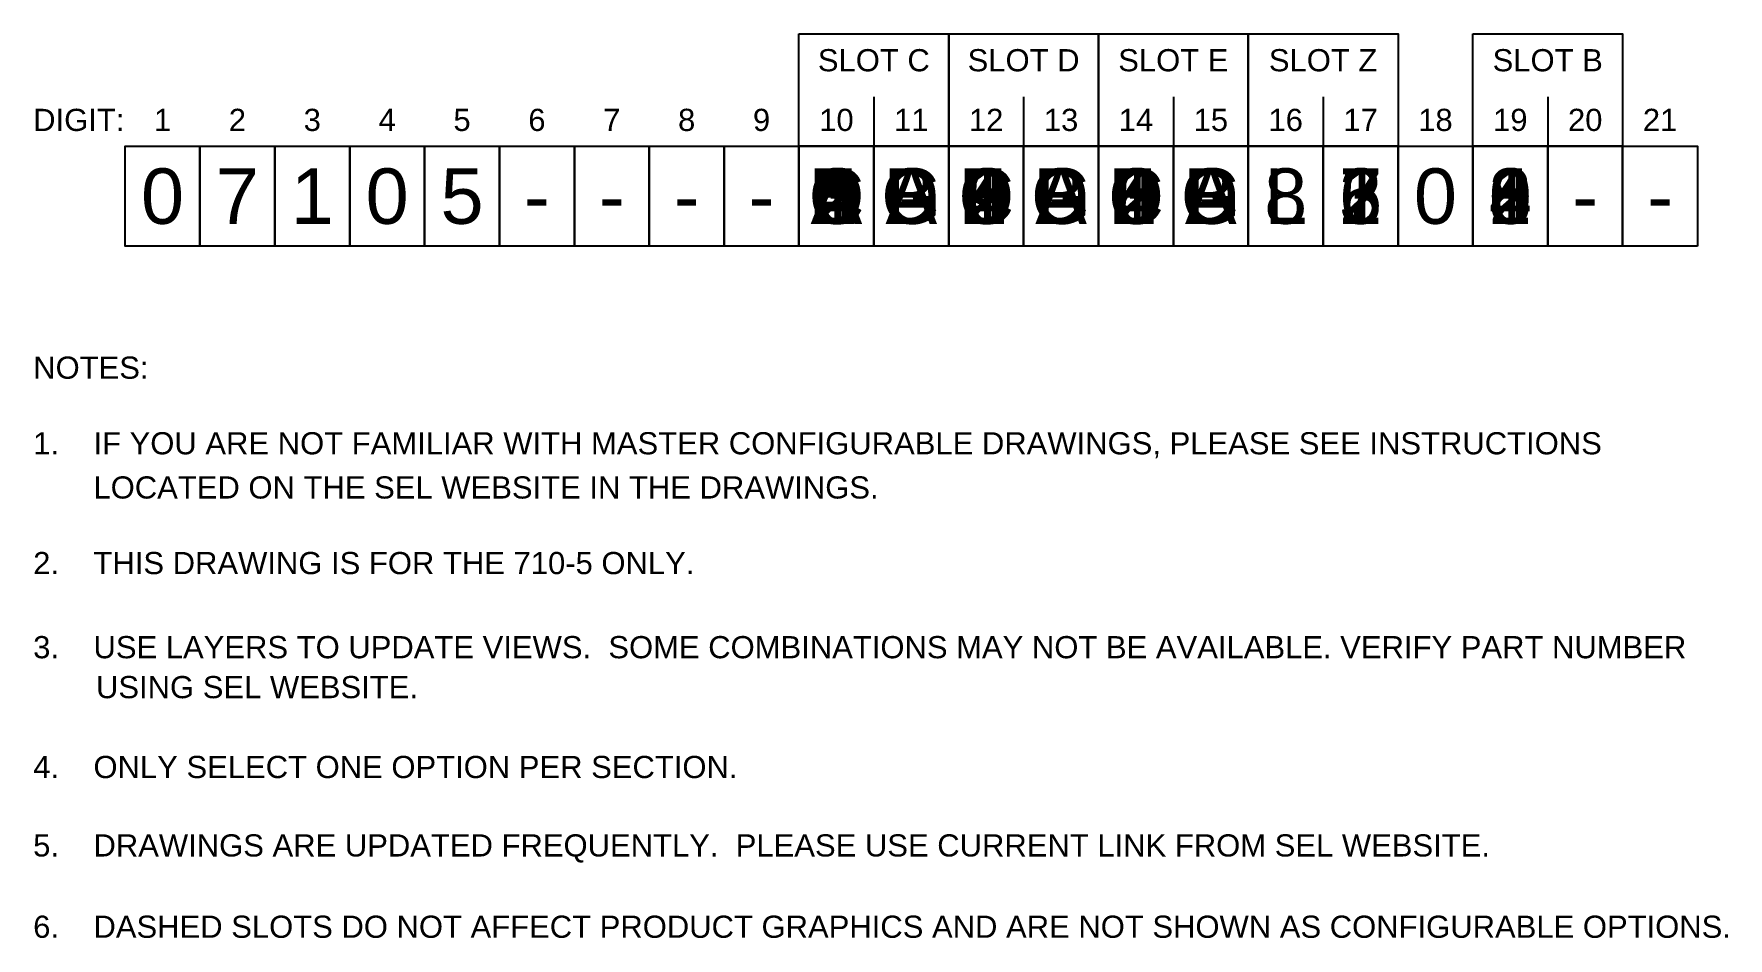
# Model space of a CAD drawing. Extents: x 0.3 to 23.7, y 0.2 to 17.8.
# Drawn here: x 0.25 to 9.8, y 12.66 to 17.75 of the extents above; entities that cross this region are included whole.
import ezdxf
from ezdxf.enums import TextEntityAlignment as Align

# ---------------------------------------------------------------- set-up
doc = ezdxf.new("R2010")
doc.units = 0
doc.header["$MEASUREMENT"] = 0
for name, color, linetype in [('1_00______COMBINED_SLOT_B_', 7, 'CONTINUOUS'), ('1_01__0-__NONE__EIA-232', 7, 'CONTINUOUS'), ('1_02__1-__NONE__EIA-485', 7, 'CONTINUOUS'), ('1_03__2-___1__10-100BASE-T', 7, 'CONTINUOUS'), ('1_04__3-___1__10-100BASE-T', 7, 'CONTINUOUS'), ('1_05__4-___1__100BASE-FX_M', 7, 'CONTINUOUS'), ('1_06__6-___2__10-100BASE-T', 7, 'CONTINUOUS'), ('1_07__8-___2__100BASE-FX_M', 7, 'CONTINUOUS'), ('2_00______SLOT_C_', 7, 'CONTINUOUS'), ('2_01__0-__EMPTY', 7, 'CONTINUOUS'), ('2_02__A-__SERIAL_COMMUNICA', 7, 'CONTINUOUS'), ('2_03__B-___3__DI___4__DO__', 7, 'CONTINUOUS'), ('2_04__1-___4__DI___4__DO_E', 7, 'CONTINUOUS'), ('2_05__C-___4__DI___4__DO_F', 7, 'CONTINUOUS'), ('2_06__D-___4__DI___3__DO_E', 7, 'CONTINUOUS'), ('2_07__2A___8__DO__ELECTROM', 7, 'CONTINUOUS'), ('2_08__2B___8__DO__ELECTROM', 7, 'CONTINUOUS'), ('2_09__2C___8__DO_ELECTROME', 7, 'CONTINUOUS'), ('2_10__2D___8__DO_ELECTROME', 7, 'CONTINUOUS'), ('2_11__2G___8__DO_ELECTROME', 7, 'CONTINUOUS'), ('2_12__3-___8__DI', 7, 'CONTINUOUS'), ('2_13__4-___14__DI', 7, 'CONTINUOUS'), ('2_14__5-___8__AI___20_MA_O', 7, 'CONTINUOUS'), ('2_15__6-___4__AI___4__AO__', 7, 'CONTINUOUS'), ('3_00______SLOT_D_', 7, 'CONTINUOUS'), ('3_01__0-__EMPTY', 7, 'CONTINUOUS'), ('3_02__B-___3__DI___4__DO__', 7, 'CONTINUOUS'), ('3_03__1-___4__DI___4__DO_E', 7, 'CONTINUOUS'), ('3_04__C-___4__DI___4__DO_F', 7, 'CONTINUOUS'), ('3_05__D-___4__DI___3__DO_E', 7, 'CONTINUOUS'), ('3_06__2A___8__DO__ELECTROM', 7, 'CONTINUOUS'), ('3_07__2B___8__DO__ELECTROM', 7, 'CONTINUOUS'), ('3_08__2C___8__DO_ELECTROME', 7, 'CONTINUOUS'), ('3_09__2D___8__DO_ELECTROME', 7, 'CONTINUOUS'), ('3_10__2G___8__DO_ELECTROME', 7, 'CONTINUOUS'), ('3_11__3-___8__DI', 7, 'CONTINUOUS'), ('3_12__4-___14__DI', 7, 'CONTINUOUS'), ('3_13__5-___8__AI___20_MA_O', 7, 'CONTINUOUS'), ('3_14__6-___4__AI___4__AO__', 7, 'CONTINUOUS'), ('3_15__9-___10__RTD_INPUTS', 7, 'CONTINUOUS'), ('4_00______SLOT_E_', 7, 'CONTINUOUS'), ('4_01__0-__EMPTY', 7, 'CONTINUOUS'), ('4_02__B-___3__DI___4__DO__', 7, 'CONTINUOUS'), ('4_03__1-___4__DI___4__DO_E', 7, 'CONTINUOUS'), ('4_04__C-___4__DI___4__DO_F', 7, 'CONTINUOUS'), ('4_05__D-___4__DI___3__DO_E', 7, 'CONTINUOUS'), ('4_06__2A___8__DO__ELECTROM', 7, 'CONTINUOUS'), ('4_07__2B___8__DO__ELECTROM', 7, 'CONTINUOUS'), ('4_08__2C___8__DO_ELECTROME', 7, 'CONTINUOUS'), ('4_09__2D___8__DO_ELECTROME', 7, 'CONTINUOUS'), ('4_10__2G___8__DO_ELECTROME', 7, 'CONTINUOUS'), ('4_11__3-___8__DI', 7, 'CONTINUOUS'), ('4_12__4-___14__DI', 7, 'CONTINUOUS'), ('4_13__5-___8__AI___20_MA_O', 7, 'CONTINUOUS'), ('4_14__6-___4__AI___4__AO__', 7, 'CONTINUOUS'), ('5_00______SLOT_Z_', 7, 'CONTINUOUS'), ('5_01__81__1_AMP_PHASE__1_A', 7, 'CONTINUOUS'), ('5_02__82__1_AMP_PHASE__5_A', 7, 'CONTINUOUS'), ('5_03__83__1_AMP_PHASE__2_5', 7, 'CONTINUOUS'), ('5_04__85__5_AMP_PHASE__5_A', 7, 'CONTINUOUS'), ('5_05__86__5_AMP_PHASE__1_A', 7, 'CONTINUOUS'), ('5_06__87__5_AMP_PHASE__2_5', 7, 'CONTINUOUS'), ('5_07__L1__1-NEUTRAL_ROGOWS', 7, 'CONTINUOUS'), ('6_00_____DWG', 7, 'CONTINUOUS')]:
    doc.layers.add(name, color=color, linetype=linetype)
doc.styles.add('ARIAL', font='arial.ttf')

msp = doc.modelspace()

# ---------------------------------------------------------------- linework, layer by layer
at = {"layer": '1_00______COMBINED_SLOT_B_'}
msp.add_lwpolyline([(1.1897, 16.5547), (0.7678, 16.5547), (0.7678, 17.1172), (1.1897, 17.1172), (1.1897, 16.5547)], dxfattribs=at)
at = {"layer": '2_00______SLOT_C_'}
msp.add_lwpolyline([(1.1897, 16.5547), (0.7678, 16.5547), (0.7678, 17.1172), (1.1897, 17.1172), (1.1897, 16.5547)], dxfattribs=at)
at = {"layer": '3_00______SLOT_D_'}
msp.add_lwpolyline([(1.1897, 16.5547), (0.7678, 16.5547), (0.7678, 17.1172), (1.1897, 17.1172), (1.1897, 16.5547)], dxfattribs=at)
at = {"layer": '4_00______SLOT_E_'}
msp.add_lwpolyline([(1.1897, 16.5547), (0.7678, 16.5547), (0.7678, 17.1172), (1.1897, 17.1172), (1.1897, 16.5547)], dxfattribs=at)
at = {"layer": '5_00______SLOT_Z_'}
msp.add_lwpolyline([(1.1897, 16.5547), (0.7678, 16.5547), (0.7678, 17.1172), (1.1897, 17.1172), (1.1897, 16.5547)], dxfattribs=at)
at = {"layer": '6_00_____DWG'}
for points in [[(4.5647, 17.75), (5.4085, 17.75), (5.4085, 17.1172), (4.5647, 17.1172)], [(5.4085, 17.75), (6.2522, 17.75), (6.2522, 17.1172), (5.4085, 17.1172)], [(6.2522, 17.75), (7.096, 17.75), (7.096, 17.1172), (6.2522, 17.1172)], [(7.096, 17.75), (7.9397, 17.75), (7.9397, 17.1172), (7.096, 17.1172)], [(8.3616, 17.75), (9.2053, 17.75), (9.2053, 17.1172), (8.3616, 17.1172)]]:
    msp.add_lwpolyline(points, close=True, dxfattribs=at)
for points in [[(4.9866, 17.3949), (4.9866, 17.1172)], [(5.8303, 17.3949), (5.8303, 17.1172)], [(6.6741, 17.3949), (6.6741, 17.1172)], [(7.5178, 17.3949), (7.5178, 17.1172)], [(8.7835, 17.3949), (8.7835, 17.1172)], [(1.1897, 16.5547), (0.7678, 16.5547), (0.7678, 17.1172), (1.1897, 17.1172), (1.1897, 16.5547)], [(1.6116, 16.5547), (1.1897, 16.5547), (1.1897, 17.1172), (1.6116, 17.1172), (1.6116, 16.5547)], [(2.0335, 16.5547), (1.6116, 16.5547), (1.6116, 17.1172), (2.0335, 17.1172), (2.0335, 16.5547)], [(2.4553, 16.5547), (2.0335, 16.5547), (2.0335, 17.1172), (2.4553, 17.1172), (2.4553, 16.5547)], [(2.8772, 16.5547), (2.4553, 16.5547), (2.4553, 17.1172), (2.8772, 17.1172), (2.8772, 16.5547)], [(3.2991, 16.5547), (2.8772, 16.5547), (2.8772, 17.1172), (3.2991, 17.1172), (3.2991, 16.5547)], [(3.721, 16.5547), (3.2991, 16.5547), (3.2991, 17.1172), (3.721, 17.1172), (3.721, 16.5547)], [(4.1428, 16.5547), (3.721, 16.5547), (3.721, 17.1172), (4.1428, 17.1172), (4.1428, 16.5547)], [(4.5647, 16.5547), (4.1428, 16.5547), (4.1428, 17.1172), (4.5647, 17.1172), (4.5647, 16.5547)], [(4.9866, 16.5547), (4.5647, 16.5547), (4.5647, 17.1172), (4.9866, 17.1172), (4.9866, 16.5547)], [(5.4085, 16.5547), (4.9866, 16.5547), (4.9866, 17.1172), (5.4085, 17.1172), (5.4085, 16.5547)], [(5.8303, 16.5547), (5.4085, 16.5547), (5.4085, 17.1172), (5.8303, 17.1172), (5.8303, 16.5547)], [(6.2522, 16.5547), (5.8303, 16.5547), (5.8303, 17.1172), (6.2522, 17.1172), (6.2522, 16.5547)], [(6.6741, 16.5547), (6.2522, 16.5547), (6.2522, 17.1172), (6.6741, 17.1172), (6.6741, 16.5547)], [(7.096, 16.5547), (6.6741, 16.5547), (6.6741, 17.1172), (7.096, 17.1172), (7.096, 16.5547)], [(7.5178, 16.5547), (7.096, 16.5547), (7.096, 17.1172), (7.5178, 17.1172), (7.5178, 16.5547)], [(7.9397, 16.5547), (7.5178, 16.5547), (7.5178, 17.1172), (7.9397, 17.1172), (7.9397, 16.5547)], [(8.3616, 16.5547), (7.9397, 16.5547), (7.9397, 17.1172), (8.3616, 17.1172), (8.3616, 16.5547)], [(8.7835, 16.5547), (8.3616, 16.5547), (8.3616, 17.1172), (8.7835, 17.1172), (8.7835, 16.5547)], [(9.2053, 16.5547), (8.7835, 16.5547), (8.7835, 17.1172), (9.2053, 17.1172), (9.2053, 16.5547)], [(9.6272, 16.5547), (9.2053, 16.5547), (9.2053, 17.1172), (9.6272, 17.1172), (9.6272, 16.5547)]]:
    msp.add_lwpolyline(points, dxfattribs=at)

# ---------------------------------------------------------------- texts
at = {"layer": '1_01__0-__NONE__EIA-232', "style": 'ARIAL'}
msp.add_text('0', height=0.3125, dxfattribs=at).set_placement((8.5725, 16.6797), align=Align.CENTER)
at = {"layer": '1_02__1-__NONE__EIA-485', "style": 'ARIAL'}
msp.add_text('1', height=0.3125, dxfattribs=at).set_placement((8.5725, 16.6797), align=Align.CENTER)
at = {"layer": '1_03__2-___1__10-100BASE-T', "style": 'ARIAL'}
msp.add_text('2', height=0.3125, dxfattribs=at).set_placement((8.5725, 16.6797), align=Align.CENTER)
at = {"layer": '1_04__3-___1__10-100BASE-T', "style": 'ARIAL'}
msp.add_text('3', height=0.3125, dxfattribs=at).set_placement((8.5725, 16.6797), align=Align.CENTER)
at = {"layer": '1_05__4-___1__100BASE-FX_M', "style": 'ARIAL'}
msp.add_text('4', height=0.3125, dxfattribs=at).set_placement((8.5725, 16.6797), align=Align.CENTER)
at = {"layer": '1_06__6-___2__10-100BASE-T', "style": 'ARIAL'}
msp.add_text('6', height=0.3125, dxfattribs=at).set_placement((8.5725, 16.6797), align=Align.CENTER)
at = {"layer": '1_07__8-___2__100BASE-FX_M', "style": 'ARIAL'}
msp.add_text('8', height=0.3125, dxfattribs=at).set_placement((8.5725, 16.6797), align=Align.CENTER)
at = {"layer": '2_01__0-__EMPTY', "style": 'ARIAL'}
for s, p in [('0', (4.7756, 16.6797)), ('-', (5.1975, 16.6797))]:
    msp.add_text(s, height=0.3125, dxfattribs=at).set_placement(p, align=Align.CENTER)
at = {"layer": '2_02__A-__SERIAL_COMMUNICA', "style": 'ARIAL'}
for s, p in [('A', (4.7756, 16.6797)), ('-', (5.1975, 16.6797))]:
    msp.add_text(s, height=0.3125, dxfattribs=at).set_placement(p, align=Align.CENTER)
at = {"layer": '2_03__B-___3__DI___4__DO__', "style": 'ARIAL'}
for s, p in [('B', (4.7756, 16.6797)), ('-', (5.1975, 16.6797))]:
    msp.add_text(s, height=0.3125, dxfattribs=at).set_placement(p, align=Align.CENTER)
at = {"layer": '2_04__1-___4__DI___4__DO_E', "style": 'ARIAL'}
for s, p in [('1', (4.7756, 16.6797)), ('-', (5.1975, 16.6797))]:
    msp.add_text(s, height=0.3125, dxfattribs=at).set_placement(p, align=Align.CENTER)
at = {"layer": '2_05__C-___4__DI___4__DO_F', "style": 'ARIAL'}
for s, p in [('C', (4.7756, 16.6797)), ('-', (5.1975, 16.6797))]:
    msp.add_text(s, height=0.3125, dxfattribs=at).set_placement(p, align=Align.CENTER)
at = {"layer": '2_06__D-___4__DI___3__DO_E', "style": 'ARIAL'}
for s, p in [('D', (4.7756, 16.6797)), ('-', (5.1975, 16.6797))]:
    msp.add_text(s, height=0.3125, dxfattribs=at).set_placement(p, align=Align.CENTER)
at = {"layer": '2_07__2A___8__DO__ELECTROM', "style": 'ARIAL'}
for s, p in [('2', (4.7756, 16.6797)), ('A', (5.1975, 16.6797))]:
    msp.add_text(s, height=0.3125, dxfattribs=at).set_placement(p, align=Align.CENTER)
at = {"layer": '2_08__2B___8__DO__ELECTROM', "style": 'ARIAL'}
for s, p in [('2', (4.7756, 16.6797)), ('B', (5.1975, 16.6797))]:
    msp.add_text(s, height=0.3125, dxfattribs=at).set_placement(p, align=Align.CENTER)
at = {"layer": '2_09__2C___8__DO_ELECTROME', "style": 'ARIAL'}
for s, p in [('2', (4.7756, 16.6797)), ('C', (5.1975, 16.6797))]:
    msp.add_text(s, height=0.3125, dxfattribs=at).set_placement(p, align=Align.CENTER)
at = {"layer": '2_10__2D___8__DO_ELECTROME', "style": 'ARIAL'}
for s, p in [('2', (4.7756, 16.6797)), ('D', (5.1975, 16.6797))]:
    msp.add_text(s, height=0.3125, dxfattribs=at).set_placement(p, align=Align.CENTER)
at = {"layer": '2_11__2G___8__DO_ELECTROME', "style": 'ARIAL'}
for s, p in [('2', (4.7756, 16.6797)), ('G', (5.1975, 16.6797))]:
    msp.add_text(s, height=0.3125, dxfattribs=at).set_placement(p, align=Align.CENTER)
at = {"layer": '2_12__3-___8__DI', "style": 'ARIAL'}
for s, p in [('3', (4.7756, 16.6797)), ('-', (5.1975, 16.6797))]:
    msp.add_text(s, height=0.3125, dxfattribs=at).set_placement(p, align=Align.CENTER)
at = {"layer": '2_13__4-___14__DI', "style": 'ARIAL'}
for s, p in [('4', (4.7756, 16.6797)), ('-', (5.1975, 16.6797))]:
    msp.add_text(s, height=0.3125, dxfattribs=at).set_placement(p, align=Align.CENTER)
at = {"layer": '2_14__5-___8__AI___20_MA_O', "style": 'ARIAL'}
for s, p in [('5', (4.7756, 16.6797)), ('-', (5.1975, 16.6797))]:
    msp.add_text(s, height=0.3125, dxfattribs=at).set_placement(p, align=Align.CENTER)
at = {"layer": '2_15__6-___4__AI___4__AO__', "style": 'ARIAL'}
for s, p in [('6', (4.7756, 16.6797)), ('-', (5.1975, 16.6797))]:
    msp.add_text(s, height=0.3125, dxfattribs=at).set_placement(p, align=Align.CENTER)
at = {"layer": '3_01__0-__EMPTY', "style": 'ARIAL'}
for s, p in [('0', (5.6194, 16.6797)), ('-', (6.0413, 16.6797))]:
    msp.add_text(s, height=0.3125, dxfattribs=at).set_placement(p, align=Align.CENTER)
at = {"layer": '3_02__B-___3__DI___4__DO__', "style": 'ARIAL'}
for s, p in [('B', (5.6194, 16.6797)), ('-', (6.0413, 16.6797))]:
    msp.add_text(s, height=0.3125, dxfattribs=at).set_placement(p, align=Align.CENTER)
at = {"layer": '3_03__1-___4__DI___4__DO_E', "style": 'ARIAL'}
for s, p in [('1', (5.6194, 16.6797)), ('-', (6.0413, 16.6797))]:
    msp.add_text(s, height=0.3125, dxfattribs=at).set_placement(p, align=Align.CENTER)
at = {"layer": '3_04__C-___4__DI___4__DO_F', "style": 'ARIAL'}
for s, p in [('C', (5.6194, 16.6797)), ('-', (6.0413, 16.6797))]:
    msp.add_text(s, height=0.3125, dxfattribs=at).set_placement(p, align=Align.CENTER)
at = {"layer": '3_05__D-___4__DI___3__DO_E', "style": 'ARIAL'}
for s, p in [('D', (5.6194, 16.6797)), ('-', (6.0413, 16.6797))]:
    msp.add_text(s, height=0.3125, dxfattribs=at).set_placement(p, align=Align.CENTER)
at = {"layer": '3_06__2A___8__DO__ELECTROM', "style": 'ARIAL'}
for s, p in [('2', (5.6194, 16.6797)), ('A', (6.0413, 16.6797))]:
    msp.add_text(s, height=0.3125, dxfattribs=at).set_placement(p, align=Align.CENTER)
at = {"layer": '3_07__2B___8__DO__ELECTROM', "style": 'ARIAL'}
for s, p in [('2', (5.6194, 16.6797)), ('B', (6.0413, 16.6797))]:
    msp.add_text(s, height=0.3125, dxfattribs=at).set_placement(p, align=Align.CENTER)
at = {"layer": '3_08__2C___8__DO_ELECTROME', "style": 'ARIAL'}
for s, p in [('2', (5.6194, 16.6797)), ('C', (6.0413, 16.6797))]:
    msp.add_text(s, height=0.3125, dxfattribs=at).set_placement(p, align=Align.CENTER)
at = {"layer": '3_09__2D___8__DO_ELECTROME', "style": 'ARIAL'}
for s, p in [('2', (5.6194, 16.6797)), ('D', (6.0413, 16.6797))]:
    msp.add_text(s, height=0.3125, dxfattribs=at).set_placement(p, align=Align.CENTER)
at = {"layer": '3_10__2G___8__DO_ELECTROME', "style": 'ARIAL'}
for s, p in [('2', (5.6194, 16.6797)), ('G', (6.0413, 16.6797))]:
    msp.add_text(s, height=0.3125, dxfattribs=at).set_placement(p, align=Align.CENTER)
at = {"layer": '3_11__3-___8__DI', "style": 'ARIAL'}
for s, p in [('3', (5.6194, 16.6797)), ('-', (6.0413, 16.6797))]:
    msp.add_text(s, height=0.3125, dxfattribs=at).set_placement(p, align=Align.CENTER)
at = {"layer": '3_12__4-___14__DI', "style": 'ARIAL'}
for s, p in [('4', (5.6194, 16.6797)), ('-', (6.0413, 16.6797))]:
    msp.add_text(s, height=0.3125, dxfattribs=at).set_placement(p, align=Align.CENTER)
at = {"layer": '3_13__5-___8__AI___20_MA_O', "style": 'ARIAL'}
for s, p in [('5', (5.6194, 16.6797)), ('-', (6.0413, 16.6797))]:
    msp.add_text(s, height=0.3125, dxfattribs=at).set_placement(p, align=Align.CENTER)
at = {"layer": '3_14__6-___4__AI___4__AO__', "style": 'ARIAL'}
for s, p in [('6', (5.6194, 16.6797)), ('-', (6.0413, 16.6797))]:
    msp.add_text(s, height=0.3125, dxfattribs=at).set_placement(p, align=Align.CENTER)
at = {"layer": '3_15__9-___10__RTD_INPUTS', "style": 'ARIAL'}
for s, p in [('9', (5.6194, 16.6797)), ('-', (6.0413, 16.6797))]:
    msp.add_text(s, height=0.3125, dxfattribs=at).set_placement(p, align=Align.CENTER)
at = {"layer": '4_01__0-__EMPTY', "style": 'ARIAL'}
for s, p in [('0', (6.4631, 16.6797)), ('-', (6.885, 16.6797))]:
    msp.add_text(s, height=0.3125, dxfattribs=at).set_placement(p, align=Align.CENTER)
at = {"layer": '4_02__B-___3__DI___4__DO__', "style": 'ARIAL'}
for s, p in [('B', (6.4631, 16.6797)), ('-', (6.885, 16.6797))]:
    msp.add_text(s, height=0.3125, dxfattribs=at).set_placement(p, align=Align.CENTER)
at = {"layer": '4_03__1-___4__DI___4__DO_E', "style": 'ARIAL'}
for s, p in [('1', (6.4631, 16.6797)), ('-', (6.885, 16.6797))]:
    msp.add_text(s, height=0.3125, dxfattribs=at).set_placement(p, align=Align.CENTER)
at = {"layer": '4_04__C-___4__DI___4__DO_F', "style": 'ARIAL'}
for s, p in [('C', (6.4631, 16.6797)), ('-', (6.885, 16.6797))]:
    msp.add_text(s, height=0.3125, dxfattribs=at).set_placement(p, align=Align.CENTER)
at = {"layer": '4_05__D-___4__DI___3__DO_E', "style": 'ARIAL'}
for s, p in [('D', (6.4631, 16.6797)), ('-', (6.885, 16.6797))]:
    msp.add_text(s, height=0.3125, dxfattribs=at).set_placement(p, align=Align.CENTER)
at = {"layer": '4_06__2A___8__DO__ELECTROM', "style": 'ARIAL'}
for s, p in [('2', (6.4631, 16.6797)), ('A', (6.885, 16.6797))]:
    msp.add_text(s, height=0.3125, dxfattribs=at).set_placement(p, align=Align.CENTER)
at = {"layer": '4_07__2B___8__DO__ELECTROM', "style": 'ARIAL'}
for s, p in [('2', (6.4631, 16.6797)), ('B', (6.885, 16.6797))]:
    msp.add_text(s, height=0.3125, dxfattribs=at).set_placement(p, align=Align.CENTER)
at = {"layer": '4_08__2C___8__DO_ELECTROME', "style": 'ARIAL'}
for s, p in [('2', (6.4631, 16.6797)), ('C', (6.885, 16.6797))]:
    msp.add_text(s, height=0.3125, dxfattribs=at).set_placement(p, align=Align.CENTER)
at = {"layer": '4_09__2D___8__DO_ELECTROME', "style": 'ARIAL'}
for s, p in [('2', (6.4631, 16.6797)), ('D', (6.885, 16.6797))]:
    msp.add_text(s, height=0.3125, dxfattribs=at).set_placement(p, align=Align.CENTER)
at = {"layer": '4_10__2G___8__DO_ELECTROME', "style": 'ARIAL'}
for s, p in [('2', (6.4631, 16.6797)), ('G', (6.885, 16.6797))]:
    msp.add_text(s, height=0.3125, dxfattribs=at).set_placement(p, align=Align.CENTER)
at = {"layer": '4_11__3-___8__DI', "style": 'ARIAL'}
for s, p in [('3', (6.4631, 16.6797)), ('-', (6.885, 16.6797))]:
    msp.add_text(s, height=0.3125, dxfattribs=at).set_placement(p, align=Align.CENTER)
at = {"layer": '4_12__4-___14__DI', "style": 'ARIAL'}
for s, p in [('4', (6.4631, 16.6797)), ('-', (6.885, 16.6797))]:
    msp.add_text(s, height=0.3125, dxfattribs=at).set_placement(p, align=Align.CENTER)
at = {"layer": '4_13__5-___8__AI___20_MA_O', "style": 'ARIAL'}
for s, p in [('5', (6.4631, 16.6797)), ('-', (6.885, 16.6797))]:
    msp.add_text(s, height=0.3125, dxfattribs=at).set_placement(p, align=Align.CENTER)
at = {"layer": '4_14__6-___4__AI___4__AO__', "style": 'ARIAL'}
for s, p in [('6', (6.4631, 16.6797)), ('-', (6.885, 16.6797))]:
    msp.add_text(s, height=0.3125, dxfattribs=at).set_placement(p, align=Align.CENTER)
at = {"layer": '5_01__81__1_AMP_PHASE__1_A', "style": 'ARIAL'}
for s, p in [('8', (7.3069, 16.6797)), ('1', (7.7288, 16.6797))]:
    msp.add_text(s, height=0.3125, dxfattribs=at).set_placement(p, align=Align.CENTER)
at = {"layer": '5_02__82__1_AMP_PHASE__5_A', "style": 'ARIAL'}
for s, p in [('8', (7.3069, 16.6797)), ('2', (7.7288, 16.6797))]:
    msp.add_text(s, height=0.3125, dxfattribs=at).set_placement(p, align=Align.CENTER)
at = {"layer": '5_03__83__1_AMP_PHASE__2_5', "style": 'ARIAL'}
for s, p in [('8', (7.3069, 16.6797)), ('3', (7.7288, 16.6797))]:
    msp.add_text(s, height=0.3125, dxfattribs=at).set_placement(p, align=Align.CENTER)
at = {"layer": '5_04__85__5_AMP_PHASE__5_A', "style": 'ARIAL'}
for s, p in [('8', (7.3069, 16.6797)), ('5', (7.7288, 16.6797))]:
    msp.add_text(s, height=0.3125, dxfattribs=at).set_placement(p, align=Align.CENTER)
at = {"layer": '5_05__86__5_AMP_PHASE__1_A', "style": 'ARIAL'}
for s, p in [('8', (7.3069, 16.6797)), ('6', (7.7288, 16.6797))]:
    msp.add_text(s, height=0.3125, dxfattribs=at).set_placement(p, align=Align.CENTER)
at = {"layer": '5_06__87__5_AMP_PHASE__2_5', "style": 'ARIAL'}
for s, p in [('8', (7.3069, 16.6797)), ('7', (7.7288, 16.6797))]:
    msp.add_text(s, height=0.3125, dxfattribs=at).set_placement(p, align=Align.CENTER)
at = {"layer": '5_07__L1__1-NEUTRAL_ROGOWS', "style": 'ARIAL'}
for s, p in [('L', (7.3069, 16.6797)), ('1', (7.7288, 16.6797))]:
    msp.add_text(s, height=0.3125, dxfattribs=at).set_placement(p, align=Align.CENTER)
at = {"layer": '6_00_____DWG', "style": 'ARIAL'}
for s, height, p in [('SLOT C', 0.125, (4.9863, 17.5391)), ('SLOT D', 0.125, (5.8301, 17.5391)), ('SLOT E', 0.125, (6.6738, 17.5391)), ('SLOT Z', 0.125, (7.5176, 17.5391)), ('SLOT B', 0.125, (8.7832, 17.5391)), ('1', 0.125, (0.9788, 17.2029)), ('2', 0.125, (1.4006, 17.2029)), ('3', 0.125, (1.8225, 17.2029)), ('4', 0.125, (2.2444, 17.2029)), ('5', 0.125, (2.6663, 17.2029)), ('6', 0.125, (3.0881, 17.2029)), ('7', 0.125, (3.51, 17.2029)), ('8', 0.125, (3.9319, 17.2029)), ('9', 0.125, (4.3538, 17.2029)), ('10', 0.125, (4.7756, 17.2029)), ('11', 0.125, (5.1975, 17.2029)), ('12', 0.125, (5.6194, 17.2029)), ('13', 0.125, (6.0413, 17.2029)), ('14', 0.125, (6.4631, 17.2029)), ('15', 0.125, (6.885, 17.2029)), ('16', 0.125, (7.3069, 17.2029)), ('17', 0.125, (7.7288, 17.2029)), ('18', 0.125, (8.1506, 17.2029)), ('19', 0.125, (8.5725, 17.2029)), ('20', 0.125, (8.9944, 17.2029)), ('21', 0.125, (9.4163, 17.2029)), ('0', 0.3125, (0.9788, 16.6797)), ('7', 0.3125, (1.4006, 16.6797)), ('1', 0.3125, (1.8225, 16.6797)), ('0', 0.3125, (2.2444, 16.6797)), ('5', 0.3125, (2.6663, 16.6797)), ('0', 0.3125, (8.1506, 16.6797)), ('-', 0.3125, (3.0881, 16.6797)), ('-', 0.3125, (3.51, 16.6797)), ('-', 0.3125, (3.9319, 16.6797)), ('-', 0.3125, (4.3538, 16.6797)), ('-', 0.3125, (8.9944, 16.6797)), ('-', 0.3125, (9.4163, 16.6797))]:
    msp.add_text(s, height=height, dxfattribs=at).set_placement(p, align=Align.CENTER)
for s, p in [('DIGIT:', (0.25, 17.2029)), ('NOTES:', (0.2502, 15.8069)), ('1.    IF YOU ARE NOT FAMILIAR WITH MASTER CONFIGURABLE DRAWINGS, PLEASE SEE INSTRUCTIONS', (0.25, 15.3809)), ('       LOCATED ON THE SEL WEBSITE IN THE DRAWINGS.', (0.25, 15.1319)), ('2.    THIS DRAWING IS FOR THE 710-5 ONLY.', (0.25, 14.7059)), ('3.    USE LAYERS TO UPDATE VIEWS.  SOME COMBINATIONS MAY NOT BE AVAILABLE. VERIFY PART NUMBER', (0.25, 14.232)), ('       USING SEL WEBSITE.', (0.2643, 14.0069)), ('4.    ONLY SELECT ONE OPTION PER SECTION.', (0.25, 13.5569)), ('5.    DRAWINGS ARE UPDATED FREQUENTLY.  PLEASE USE CURRENT LINK FROM SEL WEBSITE.', (0.25, 13.115)), ('6.    DASHED SLOTS DO NOT AFFECT PRODUCT GRAPHICS AND ARE NOT SHOWN AS CONFIGURABLE OPTIONS.', (0.25, 12.6569))]:
    msp.add_text(s, height=0.125, dxfattribs=at).set_placement(p)

doc.saveas('drawing.dxf')
